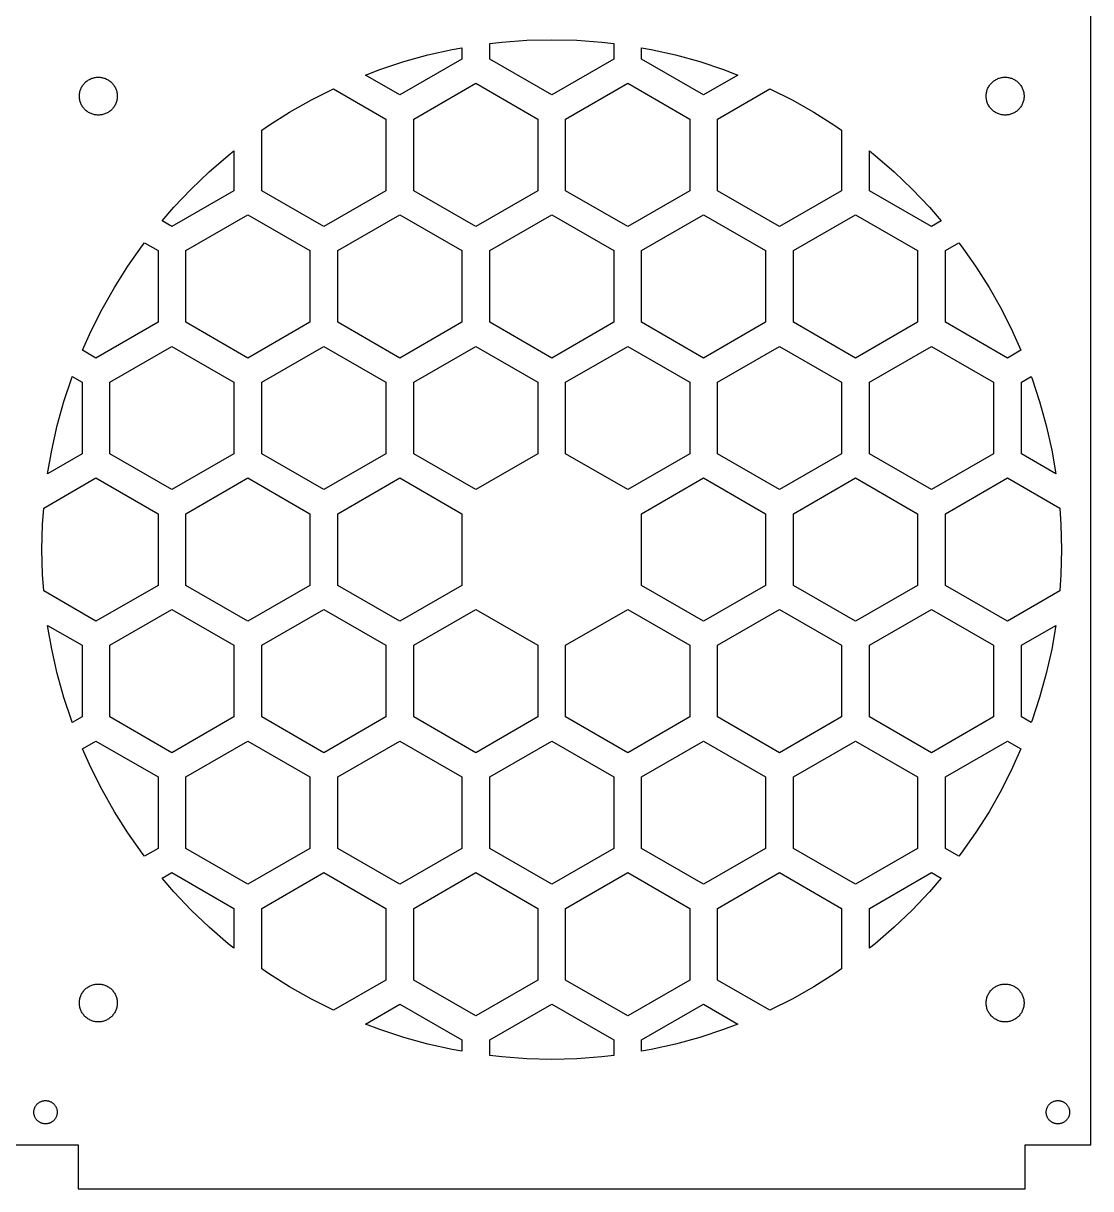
# Model space of a CAD drawing. Header units: metres. Extents: x 4 to 972, y 4 to 512.
# Drawn here: x 725.5 to 872, y 22 to 182 of the extents above; entities that cross this region are included whole.
import ezdxf

# ---------------------------------------------------------------- set-up
doc = ezdxf.new("R2010")
doc.units = ezdxf.units.M

msp = doc.modelspace()

# ---------------------------------------------------------------- linework, layer by layer
for p, q in [((872, 28), (872, 336)), ((789.485, 179.209), (791.139, 179.413)), ((789.485, 177.084), (789.485, 179.209)), ((791.139, 179.413), (794.565, 179.666)), ((794.565, 179.666), (798, 179.75)), ((798, 179.75), (801.435, 179.666)), ((801.435, 179.666), (804.861, 179.413)), ((804.861, 179.413), (806.515, 179.209)), ((806.515, 179.209), (806.515, 177.084)), ((777.68, 176.736), (780.991, 177.652)), ((780.991, 177.652), (784.344, 178.405)), ((784.344, 178.405), (785.658, 178.633)), ((785.658, 178.633), (785.658, 177.084)), ((810.342, 177.084), (810.342, 178.633)), ((810.342, 178.633), (811.656, 178.405)), ((811.656, 178.405), (815.009, 177.652)), ((815.009, 177.652), (818.32, 176.736)), ((774.418, 175.658), (777.68, 176.736)), ((785.658, 177.084), (777.143, 172.168)), ((798, 172.168), (789.485, 177.084)), ((806.515, 177.084), (798, 172.168)), ((818.857, 172.168), (810.342, 177.084)), ((818.32, 176.736), (821.582, 175.658)), ((734.638, 174.351), (734.755, 174.403)), ((734.755, 174.403), (734.874, 174.449)), ((734.874, 174.449), (734.995, 174.489)), ((734.995, 174.489), (735.118, 174.523)), ((735.118, 174.523), (735.243, 174.551)), ((735.243, 174.551), (735.368, 174.573)), ((735.368, 174.573), (735.495, 174.588)), ((735.495, 174.588), (735.622, 174.598)), ((735.622, 174.598), (735.75, 174.601)), ((735.75, 174.601), (735.878, 174.598)), ((735.878, 174.598), (736.005, 174.588)), ((736.005, 174.588), (736.132, 174.573)), ((736.132, 174.573), (736.257, 174.551)), ((736.257, 174.551), (736.382, 174.523)), ((736.382, 174.523), (736.505, 174.489)), ((736.505, 174.489), (736.626, 174.449)), ((736.626, 174.449), (736.745, 174.403)), ((736.745, 174.403), (736.862, 174.351)), ((772.427, 174.89), (774.418, 175.658)), ((777.143, 172.168), (772.427, 174.89)), ((823.573, 174.89), (818.857, 172.168)), ((821.582, 175.658), (823.573, 174.89)), ((859.138, 174.351), (859.255, 174.403)), ((859.255, 174.403), (859.374, 174.449)), ((859.374, 174.449), (859.495, 174.489)), ((859.495, 174.489), (859.618, 174.523)), ((859.618, 174.523), (859.743, 174.551)), ((859.743, 174.551), (859.868, 174.573)), ((859.868, 174.573), (859.995, 174.588)), ((859.995, 174.588), (860.122, 174.598)), ((860.122, 174.598), (860.25, 174.601)), ((860.25, 174.601), (860.378, 174.598)), ((860.378, 174.598), (860.505, 174.588)), ((860.505, 174.588), (860.632, 174.573)), ((860.632, 174.573), (860.757, 174.551)), ((860.757, 174.551), (860.882, 174.523)), ((860.882, 174.523), (861.005, 174.489)), ((861.005, 174.489), (861.126, 174.449)), ((861.126, 174.449), (861.245, 174.403)), ((861.245, 174.403), (861.362, 174.351)), ((733.261, 172.755), (733.301, 172.876)), ((733.301, 172.876), (733.347, 172.995)), ((733.347, 172.995), (733.399, 173.112)), ((733.399, 173.112), (733.456, 173.226)), ((733.456, 173.226), (733.519, 173.337)), ((733.519, 173.337), (733.588, 173.445)), ((733.588, 173.445), (733.661, 173.549)), ((733.661, 173.549), (733.74, 173.65)), ((733.74, 173.65), (733.823, 173.747)), ((733.823, 173.747), (733.911, 173.839)), ((733.911, 173.839), (734.003, 173.927)), ((734.003, 173.927), (734.1, 174.01)), ((734.1, 174.01), (734.201, 174.089)), ((734.201, 174.089), (734.305, 174.162)), ((734.305, 174.162), (734.413, 174.231)), ((734.413, 174.231), (734.524, 174.294)), ((734.524, 174.294), (734.638, 174.351)), ((736.862, 174.351), (736.976, 174.294)), ((736.976, 174.294), (737.087, 174.231)), ((737.087, 174.231), (737.195, 174.162)), ((737.195, 174.162), (737.299, 174.089)), ((737.299, 174.089), (737.4, 174.01)), ((737.4, 174.01), (737.497, 173.927)), ((737.497, 173.927), (737.589, 173.839)), ((737.589, 173.839), (737.677, 173.747)), ((737.677, 173.747), (737.76, 173.65)), ((737.76, 173.65), (737.839, 173.549)), ((737.839, 173.549), (737.912, 173.445)), ((737.912, 173.445), (737.981, 173.337)), ((737.981, 173.337), (738.044, 173.226)), ((738.044, 173.226), (738.101, 173.112)), ((738.101, 173.112), (738.153, 172.995)), ((738.153, 172.995), (738.199, 172.876)), ((738.199, 172.876), (738.239, 172.755)), ((765.002, 171.484), (768.032, 173.009)), ((768.032, 173.009), (775.23, 168.854)), ((779.057, 168.854), (787.572, 173.77)), ((787.572, 173.77), (796.087, 168.854)), ((799.913, 168.854), (808.428, 173.77)), ((808.428, 173.77), (816.943, 168.854)), ((820.77, 168.854), (827.968, 173.009)), ((827.968, 173.009), (830.998, 171.484)), ((857.761, 172.755), (857.801, 172.876)), ((857.801, 172.876), (857.847, 172.995)), ((857.847, 172.995), (857.899, 173.112)), ((857.899, 173.112), (857.956, 173.226)), ((857.956, 173.226), (858.019, 173.337)), ((858.019, 173.337), (858.088, 173.445)), ((858.088, 173.445), (858.161, 173.549)), ((858.161, 173.549), (858.24, 173.65)), ((858.24, 173.65), (858.323, 173.747)), ((858.323, 173.747), (858.411, 173.839)), ((858.411, 173.839), (858.503, 173.927)), ((858.503, 173.927), (858.6, 174.01)), ((858.6, 174.01), (858.701, 174.089)), ((858.701, 174.089), (858.805, 174.162)), ((858.805, 174.162), (858.913, 174.231)), ((858.913, 174.231), (859.024, 174.294)), ((859.024, 174.294), (859.138, 174.351)), ((861.362, 174.351), (861.476, 174.294)), ((861.476, 174.294), (861.587, 174.231)), ((861.587, 174.231), (861.695, 174.162)), ((861.695, 174.162), (861.799, 174.089)), ((861.799, 174.089), (861.9, 174.01)), ((861.9, 174.01), (861.997, 173.927)), ((861.997, 173.927), (862.089, 173.839)), ((862.089, 173.839), (862.177, 173.747)), ((862.177, 173.747), (862.26, 173.65)), ((862.26, 173.65), (862.339, 173.549)), ((862.339, 173.549), (862.412, 173.445)), ((862.412, 173.445), (862.481, 173.337)), ((862.481, 173.337), (862.544, 173.226)), ((862.544, 173.226), (862.601, 173.112)), ((862.601, 173.112), (862.653, 172.995)), ((862.653, 172.995), (862.699, 172.876)), ((862.699, 172.876), (862.739, 172.755)), ((733.149, 172), (733.152, 172.128)), ((733.152, 171.872), (733.149, 172)), ((733.152, 172.128), (733.162, 172.255)), ((733.162, 171.745), (733.152, 171.872)), ((733.162, 172.255), (733.177, 172.382)), ((733.177, 171.618), (733.162, 171.745)), ((733.177, 172.382), (733.199, 172.507)), ((733.199, 171.493), (733.177, 171.618)), ((733.199, 172.507), (733.227, 172.632)), ((733.227, 171.368), (733.199, 171.493)), ((733.227, 172.632), (733.261, 172.755)), ((733.261, 171.245), (733.227, 171.368)), ((733.301, 171.124), (733.261, 171.245)), ((738.239, 171.245), (738.199, 171.124)), ((738.239, 172.755), (738.273, 172.632)), ((738.273, 171.368), (738.239, 171.245)), ((738.273, 172.632), (738.301, 172.507)), ((738.301, 171.493), (738.273, 171.368)), ((738.301, 172.507), (738.323, 172.382)), ((738.323, 171.618), (738.301, 171.493)), ((738.323, 172.382), (738.338, 172.255)), ((738.338, 171.745), (738.323, 171.618)), ((738.338, 172.255), (738.348, 172.128)), ((738.348, 171.872), (738.338, 171.745)), ((738.348, 172.128), (738.351, 172)), ((738.351, 172), (738.348, 171.872)), ((762.013, 169.791), (765.002, 171.484)), ((830.998, 171.484), (833.987, 169.791)), ((857.649, 172), (857.652, 172.128)), ((857.652, 171.872), (857.649, 172)), ((857.652, 172.128), (857.662, 172.255)), ((857.662, 171.745), (857.652, 171.872)), ((857.662, 172.255), (857.677, 172.382)), ((857.677, 171.618), (857.662, 171.745)), ((857.677, 172.382), (857.699, 172.507)), ((857.699, 171.493), (857.677, 171.618)), ((857.699, 172.507), (857.727, 172.632)), ((857.727, 171.368), (857.699, 171.493)), ((857.727, 172.632), (857.761, 172.755)), ((857.761, 171.245), (857.727, 171.368)), ((857.801, 171.124), (857.761, 171.245)), ((862.739, 171.245), (862.699, 171.124)), ((862.739, 172.755), (862.773, 172.632)), ((862.773, 171.368), (862.739, 171.245)), ((862.773, 172.632), (862.801, 172.507)), ((862.801, 171.493), (862.773, 171.368)), ((862.801, 172.507), (862.823, 172.382)), ((862.823, 171.618), (862.801, 171.493)), ((862.823, 172.382), (862.838, 172.255)), ((862.838, 171.745), (862.823, 171.618)), ((862.838, 172.255), (862.848, 172.128)), ((862.848, 171.872), (862.838, 171.745)), ((862.848, 172.128), (862.851, 172)), ((862.851, 172), (862.848, 171.872)), ((733.347, 171.005), (733.301, 171.124)), ((733.399, 170.888), (733.347, 171.005)), ((733.456, 170.774), (733.399, 170.888)), ((733.519, 170.663), (733.456, 170.774)), ((733.588, 170.555), (733.519, 170.663)), ((733.661, 170.451), (733.588, 170.555)), ((733.74, 170.35), (733.661, 170.451)), ((733.823, 170.253), (733.74, 170.35)), ((733.911, 170.161), (733.823, 170.253)), ((734.003, 170.073), (733.911, 170.161)), ((734.1, 169.99), (734.003, 170.073)), ((734.201, 169.911), (734.1, 169.99)), ((734.305, 169.838), (734.201, 169.911)), ((734.413, 169.769), (734.305, 169.838)), ((734.524, 169.706), (734.413, 169.769)), ((734.638, 169.649), (734.524, 169.706)), ((734.755, 169.597), (734.638, 169.649)), ((736.862, 169.649), (736.745, 169.597)), ((736.976, 169.706), (736.862, 169.649)), ((737.087, 169.769), (736.976, 169.706)), ((737.195, 169.838), (737.087, 169.769)), ((737.299, 169.911), (737.195, 169.838)), ((737.4, 169.99), (737.299, 169.911)), ((737.497, 170.073), (737.4, 169.99)), ((737.589, 170.161), (737.497, 170.073)), ((737.677, 170.253), (737.589, 170.161)), ((737.76, 170.35), (737.677, 170.253)), ((737.839, 170.451), (737.76, 170.35)), ((737.912, 170.555), (737.839, 170.451)), ((737.981, 170.663), (737.912, 170.555)), ((738.044, 170.774), (737.981, 170.663)), ((738.101, 170.888), (738.044, 170.774)), ((738.153, 171.005), (738.101, 170.888)), ((738.199, 171.124), (738.153, 171.005)), ((759.11, 167.953), (762.013, 169.791)), ((833.987, 169.791), (836.89, 167.953)), ((857.847, 171.005), (857.801, 171.124)), ((857.899, 170.888), (857.847, 171.005)), ((857.956, 170.774), (857.899, 170.888)), ((858.019, 170.663), (857.956, 170.774)), ((858.088, 170.555), (858.019, 170.663)), ((858.161, 170.451), (858.088, 170.555)), ((858.24, 170.35), (858.161, 170.451)), ((858.323, 170.253), (858.24, 170.35)), ((858.411, 170.161), (858.323, 170.253)), ((858.503, 170.073), (858.411, 170.161)), ((858.6, 169.99), (858.503, 170.073)), ((858.701, 169.911), (858.6, 169.99)), ((858.805, 169.838), (858.701, 169.911)), ((858.913, 169.769), (858.805, 169.838)), ((859.024, 169.706), (858.913, 169.769)), ((859.138, 169.649), (859.024, 169.706)), ((859.255, 169.597), (859.138, 169.649)), ((861.362, 169.649), (861.245, 169.597)), ((861.476, 169.706), (861.362, 169.649)), ((861.587, 169.769), (861.476, 169.706)), ((861.695, 169.838), (861.587, 169.769)), ((861.799, 169.911), (861.695, 169.838)), ((861.9, 169.99), (861.799, 169.911)), ((861.997, 170.073), (861.9, 169.99)), ((862.089, 170.161), (861.997, 170.073)), ((862.177, 170.253), (862.089, 170.161)), ((862.26, 170.35), (862.177, 170.253)), ((862.339, 170.451), (862.26, 170.35)), ((862.412, 170.555), (862.339, 170.451)), ((862.481, 170.663), (862.412, 170.555)), ((862.544, 170.774), (862.481, 170.663)), ((862.601, 170.888), (862.544, 170.774)), ((862.653, 171.005), (862.601, 170.888)), ((862.699, 171.124), (862.653, 171.005)), ((734.874, 169.551), (734.755, 169.597)), ((734.995, 169.511), (734.874, 169.551)), ((735.118, 169.477), (734.995, 169.511)), ((735.243, 169.449), (735.118, 169.477)), ((735.368, 169.427), (735.243, 169.449)), ((735.495, 169.412), (735.368, 169.427)), ((735.622, 169.402), (735.495, 169.412)), ((735.75, 169.399), (735.622, 169.402)), ((735.878, 169.402), (735.75, 169.399)), ((736.005, 169.412), (735.878, 169.402)), ((736.132, 169.427), (736.005, 169.412)), ((736.257, 169.449), (736.132, 169.427)), ((736.382, 169.477), (736.257, 169.449)), ((736.505, 169.511), (736.382, 169.477)), ((736.626, 169.551), (736.505, 169.511)), ((736.745, 169.597), (736.626, 169.551)), ((775.23, 168.854), (775.23, 159.021)), ((779.057, 159.021), (779.057, 168.854)), ((796.087, 168.854), (796.087, 159.021)), ((799.913, 159.021), (799.913, 168.854)), ((816.943, 168.854), (816.943, 159.021)), ((820.77, 159.021), (820.77, 168.854)), ((859.374, 169.551), (859.255, 169.597)), ((859.495, 169.511), (859.374, 169.551)), ((859.618, 169.477), (859.495, 169.511)), ((859.743, 169.449), (859.618, 169.477)), ((859.868, 169.427), (859.743, 169.449)), ((859.995, 169.412), (859.868, 169.427)), ((860.122, 169.402), (859.995, 169.412)), ((860.25, 169.399), (860.122, 169.402)), ((860.378, 169.402), (860.25, 169.399)), ((860.505, 169.412), (860.378, 169.402)), ((860.632, 169.427), (860.505, 169.412)), ((860.757, 169.449), (860.632, 169.427)), ((860.882, 169.477), (860.757, 169.449)), ((861.005, 169.511), (860.882, 169.477)), ((861.126, 169.551), (861.005, 169.511)), ((861.245, 169.597), (861.126, 169.551)), ((758.2, 167.312), (759.11, 167.953)), ((758.2, 159.021), (758.2, 167.312)), ((836.89, 167.953), (837.8, 167.312)), ((837.8, 167.312), (837.8, 159.021)), ((750.991, 161.617), (753.592, 163.861)), ((753.592, 163.861), (754.373, 164.47)), ((754.373, 164.47), (754.373, 159.021)), ((841.627, 159.021), (841.627, 164.47)), ((841.627, 164.47), (842.408, 163.861)), ((842.408, 163.861), (845.009, 161.617)), ((748.503, 159.247), (750.991, 161.617)), ((845.009, 161.617), (847.497, 159.247)), ((754.373, 159.021), (745.858, 154.105)), ((746.133, 156.759), (748.503, 159.247)), ((766.715, 154.105), (758.2, 159.021)), ((775.23, 159.021), (766.715, 154.105)), ((787.572, 154.105), (779.057, 159.021)), ((796.087, 159.021), (787.572, 154.105)), ((808.428, 154.105), (799.913, 159.021)), ((816.943, 159.021), (808.428, 154.105)), ((829.285, 154.105), (820.77, 159.021)), ((837.8, 159.021), (829.285, 154.105)), ((850.142, 154.105), (841.627, 159.021)), ((847.497, 159.247), (849.867, 156.759)), ((744.514, 154.881), (746.133, 156.759)), ((747.771, 150.791), (756.286, 155.707)), ((756.286, 155.707), (764.801, 150.791)), ((768.628, 150.791), (777.143, 155.707)), ((777.143, 155.707), (785.658, 150.791)), ((789.485, 150.791), (798, 155.707)), ((798, 155.707), (806.515, 150.791)), ((810.342, 150.791), (818.857, 155.707)), ((818.857, 155.707), (827.372, 150.791)), ((831.199, 150.791), (839.714, 155.707)), ((839.714, 155.707), (848.229, 150.791)), ((849.867, 156.759), (851.486, 154.881)), ((745.858, 154.105), (744.514, 154.881)), ((851.486, 154.881), (850.142, 154.105)), ((739.797, 148.64), (741.775, 151.449)), ((741.775, 151.449), (742.095, 151.859)), ((742.095, 151.859), (743.945, 150.791)), ((743.945, 150.791), (743.945, 140.959)), ((747.771, 140.959), (747.771, 150.791)), ((764.801, 150.791), (764.801, 140.959)), ((768.628, 140.959), (768.628, 150.791)), ((785.658, 150.791), (785.658, 140.959)), ((789.485, 140.959), (789.485, 150.791)), ((806.515, 150.791), (806.515, 140.959)), ((810.342, 140.959), (810.342, 150.791)), ((827.372, 150.791), (827.372, 140.959)), ((831.199, 140.959), (831.199, 150.791)), ((848.229, 150.791), (848.229, 140.959)), ((852.055, 150.791), (853.905, 151.859)), ((852.055, 140.959), (852.055, 150.791)), ((853.905, 151.859), (854.225, 151.449)), ((854.225, 151.449), (856.203, 148.64)), ((737.959, 145.737), (739.797, 148.64)), ((856.203, 148.64), (858.041, 145.737)), ((736.266, 142.748), (737.959, 145.737)), ((858.041, 145.737), (859.734, 142.748)), ((734.721, 139.679), (736.266, 142.748)), ((859.734, 142.748), (861.279, 139.679)), ((743.945, 140.959), (735.43, 136.043)), ((756.286, 136.043), (747.771, 140.959)), ((764.801, 140.959), (756.286, 136.043)), ((777.143, 136.043), (768.628, 140.959)), ((785.658, 140.959), (777.143, 136.043)), ((798, 136.043), (789.485, 140.959)), ((806.515, 140.959), (798, 136.043)), ((818.857, 136.043), (810.342, 140.959)), ((827.372, 140.959), (818.857, 136.043)), ((839.714, 136.043), (831.199, 140.959)), ((848.229, 140.959), (839.714, 136.043)), ((860.57, 136.043), (852.055, 140.959)), ((733.582, 137.11), (734.721, 139.679)), ((861.279, 139.679), (862.418, 137.11)), ((737.343, 132.729), (745.858, 137.645)), ((745.858, 137.645), (754.373, 132.729)), ((758.2, 132.729), (766.715, 137.645)), ((766.715, 137.645), (775.23, 132.729)), ((779.057, 132.729), (787.572, 137.645)), ((787.572, 137.645), (796.087, 132.729)), ((799.913, 132.729), (808.428, 137.645)), ((808.428, 137.645), (816.943, 132.729)), ((820.77, 132.729), (829.285, 137.645)), ((829.285, 137.645), (837.8, 132.729)), ((841.627, 132.729), (850.142, 137.645)), ((850.142, 137.645), (858.657, 132.729)), ((735.43, 136.043), (733.582, 137.11)), ((862.418, 137.11), (860.57, 136.043)), ((731.014, 130.07), (732.092, 133.332)), ((732.092, 133.332), (732.161, 133.511)), ((732.161, 133.511), (733.516, 132.729)), ((862.484, 132.729), (863.839, 133.511)), ((863.839, 133.511), (863.908, 133.332)), ((863.908, 133.332), (864.986, 130.07)), ((733.516, 132.729), (733.516, 122.896)), ((737.343, 122.896), (737.343, 132.729)), ((754.373, 132.729), (754.373, 122.896)), ((758.2, 122.896), (758.2, 132.729)), ((775.23, 132.729), (775.23, 122.896)), ((779.057, 122.896), (779.057, 132.729)), ((796.087, 132.729), (796.087, 122.896)), ((799.913, 122.896), (799.913, 132.729)), ((816.943, 132.729), (816.943, 122.896)), ((820.77, 122.896), (820.77, 132.729)), ((837.8, 132.729), (837.8, 122.896)), ((841.627, 122.896), (841.627, 132.729)), ((858.657, 132.729), (858.657, 122.896)), ((862.484, 122.896), (862.484, 132.729)), ((730.098, 126.759), (731.014, 130.07)), ((864.986, 130.07), (865.902, 126.759)), ((729.345, 123.406), (730.098, 126.759)), ((865.902, 126.759), (866.655, 123.406)), ((728.782, 120.163), (729.345, 123.406)), ((866.655, 123.406), (867.218, 120.163)), ((733.516, 122.896), (728.782, 120.163)), ((745.858, 117.98), (737.343, 122.896)), ((754.373, 122.896), (745.858, 117.98)), ((766.715, 117.98), (758.2, 122.896)), ((775.23, 122.896), (766.715, 117.98)), ((787.572, 117.98), (779.057, 122.896)), ((796.087, 122.896), (787.572, 117.98)), ((808.428, 117.98), (799.913, 122.896)), ((816.943, 122.896), (808.428, 117.98)), ((829.285, 117.98), (820.77, 122.896)), ((837.8, 122.896), (829.285, 117.98)), ((850.142, 117.98), (841.627, 122.896)), ((858.657, 122.896), (850.142, 117.98)), ((867.218, 120.163), (862.484, 122.896)), ((728.25, 115.437), (735.43, 119.582)), ((735.43, 119.582), (743.945, 114.666)), ((747.771, 114.666), (756.286, 119.582)), ((756.286, 119.582), (764.801, 114.666)), ((768.628, 114.666), (777.143, 119.582)), ((777.143, 119.582), (785.658, 114.666)), ((810.342, 114.666), (818.857, 119.582)), ((818.857, 119.582), (827.372, 114.666)), ((831.199, 114.666), (839.714, 119.582)), ((839.714, 119.582), (848.229, 114.666)), ((852.055, 114.666), (860.57, 119.582)), ((860.57, 119.582), (867.75, 115.437)), ((728.084, 113.185), (728.25, 115.437)), ((867.75, 115.437), (867.916, 113.185)), ((743.945, 114.666), (743.945, 104.834)), ((747.771, 104.834), (747.771, 114.666)), ((764.801, 114.666), (764.801, 104.834)), ((768.628, 104.834), (768.628, 114.666)), ((785.658, 114.666), (785.658, 104.834)), ((810.342, 104.834), (810.342, 114.666)), ((827.372, 114.666), (827.372, 104.834)), ((831.199, 104.834), (831.199, 114.666)), ((848.229, 114.666), (848.229, 104.834)), ((852.055, 104.834), (852.055, 114.666)), ((728, 109.75), (728.084, 113.185)), ((867.916, 113.185), (868, 109.75)), ((728.084, 106.315), (728, 109.75)), ((868, 109.75), (867.916, 106.315)), ((728.25, 104.063), (728.084, 106.315)), ((867.916, 106.315), (867.75, 104.063)), ((735.43, 99.9177), (728.25, 104.063)), ((743.945, 104.834), (735.43, 99.9177)), ((756.286, 99.9177), (747.771, 104.834)), ((764.801, 104.834), (756.286, 99.9177)), ((777.143, 99.9177), (768.628, 104.834)), ((785.658, 104.834), (777.143, 99.9177)), ((818.857, 99.9177), (810.342, 104.834)), ((827.372, 104.834), (818.857, 99.9177)), ((839.714, 99.9177), (831.199, 104.834)), ((848.229, 104.834), (839.714, 99.9177)), ((860.57, 99.9177), (852.055, 104.834)), ((867.75, 104.063), (860.57, 99.9177)), ((737.343, 96.6036), (745.858, 101.52)), ((745.858, 101.52), (754.373, 96.6036)), ((758.2, 96.6036), (766.715, 101.52)), ((766.715, 101.52), (775.23, 96.6036)), ((779.057, 96.6036), (787.572, 101.52)), ((787.572, 101.52), (796.087, 96.6036)), ((799.913, 96.6036), (808.428, 101.52)), ((808.428, 101.52), (816.943, 96.6036)), ((820.77, 96.6036), (829.285, 101.52)), ((829.285, 101.52), (837.8, 96.6036)), ((841.627, 96.6036), (850.142, 101.52)), ((850.142, 101.52), (858.657, 96.6036)), ((729.345, 96.0937), (728.782, 99.3368)), ((728.782, 99.3368), (733.516, 96.6036)), ((862.484, 96.6036), (867.218, 99.3368)), ((867.218, 99.3368), (866.655, 96.0937)), ((730.098, 92.7414), (729.345, 96.0937)), ((733.516, 96.6036), (733.516, 86.7714)), ((737.343, 86.7714), (737.343, 96.6036)), ((754.373, 96.6036), (754.373, 86.7714)), ((758.2, 86.7714), (758.2, 96.6036)), ((775.23, 96.6036), (775.23, 86.7714)), ((779.057, 86.7714), (779.057, 96.6036)), ((796.087, 96.6036), (796.087, 86.7714)), ((799.913, 86.7714), (799.913, 96.6036)), ((816.943, 96.6036), (816.943, 86.7714)), ((820.77, 86.7714), (820.77, 96.6036)), ((837.8, 96.6036), (837.8, 86.7714)), ((841.627, 86.7714), (841.627, 96.6036)), ((858.657, 96.6036), (858.657, 86.7714)), ((862.484, 86.7714), (862.484, 96.6036)), ((866.655, 96.0937), (865.902, 92.7414)), ((731.014, 89.4301), (730.098, 92.7414)), ((865.902, 92.7414), (864.986, 89.4301)), ((732.092, 86.1677), (731.014, 89.4301)), ((864.986, 89.4301), (863.908, 86.1677)), ((733.516, 86.7714), (732.161, 85.9888)), ((745.858, 81.8552), (737.343, 86.7714)), ((754.373, 86.7714), (745.858, 81.8552)), ((766.715, 81.8552), (758.2, 86.7714)), ((775.23, 86.7714), (766.715, 81.8552)), ((787.572, 81.8552), (779.057, 86.7714)), ((796.087, 86.7714), (787.572, 81.8552)), ((808.428, 81.8552), (799.913, 86.7714)), ((816.943, 86.7714), (808.428, 81.8552)), ((829.285, 81.8552), (820.77, 86.7714)), ((837.8, 86.7714), (829.285, 81.8552)), ((850.142, 81.8552), (841.627, 86.7714)), ((858.657, 86.7714), (850.142, 81.8552)), ((863.839, 85.9888), (862.484, 86.7714)), ((732.161, 85.9888), (732.092, 86.1677)), ((863.908, 86.1677), (863.839, 85.9888)), ((733.582, 82.3904), (735.43, 83.4573)), ((735.43, 83.4573), (743.945, 78.5411)), ((747.771, 78.5411), (756.286, 83.4573)), ((756.286, 83.4573), (764.801, 78.5411)), ((768.628, 78.5411), (777.143, 83.4573)), ((777.143, 83.4573), (785.658, 78.5411)), ((789.485, 78.5411), (798, 83.4573)), ((798, 83.4573), (806.515, 78.5411)), ((810.342, 78.5411), (818.857, 83.4573)), ((818.857, 83.4573), (827.372, 78.5411)), ((831.199, 78.5411), (839.714, 83.4573)), ((839.714, 83.4573), (848.229, 78.5411)), ((852.055, 78.5411), (860.57, 83.4573)), ((860.57, 83.4573), (862.418, 82.3904)), ((734.721, 79.8211), (733.582, 82.3904)), ((862.418, 82.3904), (861.279, 79.8211)), ((736.266, 76.7522), (734.721, 79.8211)), ((743.945, 78.5411), (743.945, 68.7089)), ((747.771, 68.7089), (747.771, 78.5411)), ((764.801, 78.5411), (764.801, 68.7089)), ((768.628, 68.7089), (768.628, 78.5411)), ((785.658, 78.5411), (785.658, 68.7089)), ((789.485, 68.7089), (789.485, 78.5411)), ((806.515, 78.5411), (806.515, 68.7089)), ((810.342, 68.7089), (810.342, 78.5411)), ((827.372, 78.5411), (827.372, 68.7089)), ((831.199, 68.7089), (831.199, 78.5411)), ((848.229, 78.5411), (848.229, 68.7089)), ((852.055, 68.7089), (852.055, 78.5411)), ((861.279, 79.8211), (859.734, 76.7522)), ((737.959, 73.7628), (736.266, 76.7522)), ((859.734, 76.7522), (858.041, 73.7628)), ((739.797, 70.8601), (737.959, 73.7628)), ((858.041, 73.7628), (856.203, 70.8601)), ((741.775, 68.051), (739.797, 70.8601)), ((856.203, 70.8601), (854.225, 68.051)), ((742.095, 67.6412), (741.775, 68.051)), ((743.945, 68.7089), (742.095, 67.6412)), ((756.286, 63.7927), (747.771, 68.7089)), ((764.801, 68.7089), (756.286, 63.7927)), ((777.143, 63.7927), (768.628, 68.7089)), ((785.658, 68.7089), (777.143, 63.7927)), ((798, 63.7927), (789.485, 68.7089)), ((806.515, 68.7089), (798, 63.7927)), ((818.857, 63.7927), (810.342, 68.7089)), ((827.372, 68.7089), (818.857, 63.7927)), ((839.714, 63.7927), (831.199, 68.7089)), ((848.229, 68.7089), (839.714, 63.7927)), ((853.905, 67.6412), (852.055, 68.7089)), ((854.225, 68.051), (853.905, 67.6412)), ((744.514, 64.6186), (745.858, 65.3948)), ((746.133, 62.7409), (744.514, 64.6186)), ((745.858, 65.3948), (754.373, 60.4786)), ((758.2, 60.4786), (766.715, 65.3948)), ((766.715, 65.3948), (775.23, 60.4786)), ((779.057, 60.4786), (787.572, 65.3948)), ((787.572, 65.3948), (796.087, 60.4786)), ((799.913, 60.4786), (808.428, 65.3948)), ((808.428, 65.3948), (816.943, 60.4786)), ((820.77, 60.4786), (829.285, 65.3948)), ((829.285, 65.3948), (837.8, 60.4786)), ((841.627, 60.4786), (850.142, 65.3948)), ((851.486, 64.6186), (849.867, 62.7409)), ((850.142, 65.3948), (851.486, 64.6186)), ((748.503, 60.2525), (746.133, 62.7409)), ((849.867, 62.7409), (847.497, 60.2525)), ((750.991, 57.8834), (748.503, 60.2525)), ((754.373, 60.4786), (754.373, 55.0301)), ((758.2, 52.1882), (758.2, 60.4786)), ((775.23, 60.4786), (775.23, 50.6464)), ((779.057, 50.6464), (779.057, 60.4786)), ((796.087, 60.4786), (796.087, 50.6464)), ((799.913, 50.6464), (799.913, 60.4786)), ((816.943, 60.4786), (816.943, 50.6464)), ((820.77, 50.6464), (820.77, 60.4786)), ((837.8, 60.4786), (837.8, 52.1882)), ((841.627, 55.0301), (841.627, 60.4786)), ((847.497, 60.2525), (845.009, 57.8834)), ((753.592, 55.6393), (750.991, 57.8834)), ((845.009, 57.8834), (842.408, 55.6393)), ((754.373, 55.0301), (753.592, 55.6393)), ((842.408, 55.6393), (841.627, 55.0301)), ((759.11, 51.5471), (758.2, 52.1882)), ((762.013, 49.709), (759.11, 51.5471)), ((836.89, 51.5471), (833.987, 49.709)), ((837.8, 52.1882), (836.89, 51.5471)), ((734.201, 49.5889), (734.305, 49.6624)), ((734.305, 49.6624), (734.413, 49.7307)), ((734.413, 49.7307), (734.524, 49.7937)), ((734.524, 49.7937), (734.638, 49.851)), ((734.638, 49.851), (734.755, 49.9028)), ((734.755, 49.9028), (734.874, 49.9487)), ((734.874, 49.9487), (734.995, 49.9888)), ((734.995, 49.9888), (735.118, 50.0228)), ((735.118, 50.0228), (735.243, 50.0508)), ((735.243, 50.0508), (735.368, 50.0726)), ((735.368, 50.0726), (735.495, 50.0882)), ((735.495, 50.0882), (735.622, 50.0976)), ((735.622, 50.0976), (735.75, 50.1007)), ((735.75, 50.1007), (735.878, 50.0976)), ((735.878, 50.0976), (736.005, 50.0882)), ((736.005, 50.0882), (736.132, 50.0726)), ((736.132, 50.0726), (736.257, 50.0508)), ((736.257, 50.0508), (736.382, 50.0228)), ((736.382, 50.0228), (736.505, 49.9888)), ((736.505, 49.9888), (736.626, 49.9487)), ((736.626, 49.9487), (736.745, 49.9028)), ((736.745, 49.9028), (736.862, 49.851)), ((736.862, 49.851), (736.976, 49.7937)), ((736.976, 49.7937), (737.087, 49.7307)), ((737.087, 49.7307), (737.195, 49.6624)), ((737.195, 49.6624), (737.299, 49.5889)), ((765.002, 48.0155), (762.013, 49.709)), ((775.23, 50.6464), (768.032, 46.4906)), ((787.572, 45.7302), (779.057, 50.6464)), ((796.087, 50.6464), (787.572, 45.7302)), ((808.428, 45.7302), (799.913, 50.6464)), ((816.943, 50.6464), (808.428, 45.7302)), ((827.968, 46.4906), (820.77, 50.6464)), ((833.987, 49.709), (830.998, 48.0155)), ((858.701, 49.5889), (858.805, 49.6624)), ((858.805, 49.6624), (858.913, 49.7307)), ((858.913, 49.7307), (859.024, 49.7937)), ((859.024, 49.7937), (859.138, 49.851)), ((859.138, 49.851), (859.255, 49.9028)), ((859.255, 49.9028), (859.374, 49.9487)), ((859.374, 49.9487), (859.495, 49.9888)), ((859.495, 49.9888), (859.618, 50.0228)), ((859.618, 50.0228), (859.743, 50.0508)), ((859.743, 50.0508), (859.868, 50.0726)), ((859.868, 50.0726), (859.995, 50.0882)), ((859.995, 50.0882), (860.122, 50.0976)), ((860.122, 50.0976), (860.25, 50.1007)), ((860.25, 50.1007), (860.378, 50.0976)), ((860.378, 50.0976), (860.505, 50.0882)), ((860.505, 50.0882), (860.632, 50.0726)), ((860.632, 50.0726), (860.757, 50.0508)), ((860.757, 50.0508), (860.882, 50.0228)), ((860.882, 50.0228), (861.005, 49.9888)), ((861.005, 49.9888), (861.126, 49.9487)), ((861.126, 49.9487), (861.245, 49.9028)), ((861.245, 49.9028), (861.362, 49.851)), ((861.362, 49.851), (861.476, 49.7937)), ((861.476, 49.7937), (861.587, 49.7307)), ((861.587, 49.7307), (861.695, 49.6624)), ((861.695, 49.6624), (861.799, 49.5889)), ((733.177, 47.8816), (733.199, 48.0074)), ((733.199, 48.0074), (733.227, 48.1319)), ((733.227, 48.1319), (733.261, 48.2549)), ((733.261, 48.2549), (733.301, 48.3762)), ((733.301, 48.3762), (733.347, 48.4953)), ((733.347, 48.4953), (733.399, 48.612)), ((733.399, 48.612), (733.456, 48.726)), ((733.456, 48.726), (733.519, 48.8371)), ((733.519, 48.8371), (733.588, 48.9449)), ((733.588, 48.9449), (733.661, 49.0493)), ((733.661, 49.0493), (733.74, 49.1499)), ((733.74, 49.1499), (733.823, 49.2466)), ((733.823, 49.2466), (733.911, 49.339)), ((733.911, 49.339), (734.003, 49.427)), ((734.003, 49.427), (734.1, 49.5104)), ((734.1, 49.5104), (734.201, 49.5889)), ((737.299, 49.5889), (737.4, 49.5104)), ((737.4, 49.5104), (737.497, 49.427)), ((737.497, 49.427), (737.589, 49.339)), ((737.589, 49.339), (737.677, 49.2466)), ((737.677, 49.2466), (737.76, 49.1499)), ((737.76, 49.1499), (737.839, 49.0493)), ((737.839, 49.0493), (737.912, 48.9449)), ((737.912, 48.9449), (737.981, 48.8371)), ((737.981, 48.8371), (738.044, 48.726)), ((738.044, 48.726), (738.101, 48.612)), ((738.101, 48.612), (738.153, 48.4953)), ((738.153, 48.4953), (738.199, 48.3762)), ((738.199, 48.3762), (738.239, 48.2549)), ((738.239, 48.2549), (738.273, 48.1319)), ((738.273, 48.1319), (738.301, 48.0074)), ((738.301, 48.0074), (738.323, 47.8816)), ((768.032, 46.4906), (765.002, 48.0155)), ((830.998, 48.0155), (827.968, 46.4906)), ((857.677, 47.8816), (857.699, 48.0074)), ((857.699, 48.0074), (857.727, 48.1319)), ((857.727, 48.1319), (857.761, 48.2549)), ((857.761, 48.2549), (857.801, 48.3762)), ((857.801, 48.3762), (857.847, 48.4953)), ((857.847, 48.4953), (857.899, 48.612)), ((857.899, 48.612), (857.956, 48.726)), ((857.956, 48.726), (858.019, 48.8371)), ((858.019, 48.8371), (858.088, 48.9449)), ((858.088, 48.9449), (858.161, 49.0493)), ((858.161, 49.0493), (858.24, 49.1499)), ((858.24, 49.1499), (858.323, 49.2466)), ((858.323, 49.2466), (858.411, 49.339)), ((858.411, 49.339), (858.503, 49.427)), ((858.503, 49.427), (858.6, 49.5104)), ((858.6, 49.5104), (858.701, 49.5889)), ((861.799, 49.5889), (861.9, 49.5104)), ((861.9, 49.5104), (861.997, 49.427)), ((861.997, 49.427), (862.089, 49.339)), ((862.089, 49.339), (862.177, 49.2466)), ((862.177, 49.2466), (862.26, 49.1499)), ((862.26, 49.1499), (862.339, 49.0493)), ((862.339, 49.0493), (862.412, 48.9449)), ((862.412, 48.9449), (862.481, 48.8371)), ((862.481, 48.8371), (862.544, 48.726)), ((862.544, 48.726), (862.601, 48.612)), ((862.601, 48.612), (862.653, 48.4953)), ((862.653, 48.4953), (862.699, 48.3762)), ((862.699, 48.3762), (862.739, 48.2549)), ((862.739, 48.2549), (862.773, 48.1319)), ((862.773, 48.1319), (862.801, 48.0074)), ((862.801, 48.0074), (862.823, 47.8816)), ((733.149, 47.5), (733.152, 47.6276)), ((733.152, 47.3724), (733.149, 47.5)), ((733.152, 47.6276), (733.162, 47.7549)), ((733.162, 47.2451), (733.152, 47.3724)), ((733.162, 47.7549), (733.177, 47.8816)), ((733.177, 47.1184), (733.162, 47.2451)), ((733.199, 46.9926), (733.177, 47.1184)), ((733.227, 46.8681), (733.199, 46.9926)), ((733.261, 46.745), (733.227, 46.8681)), ((733.301, 46.6238), (733.261, 46.745)), ((733.347, 46.5047), (733.301, 46.6238)), ((733.399, 46.388), (733.347, 46.5047)), ((738.153, 46.5047), (738.101, 46.388)), ((738.199, 46.6238), (738.153, 46.5047)), ((738.239, 46.745), (738.199, 46.6238)), ((738.273, 46.8681), (738.239, 46.745)), ((738.301, 46.9926), (738.273, 46.8681)), ((738.323, 47.1184), (738.301, 46.9926)), ((738.323, 47.8816), (738.338, 47.7549)), ((738.338, 47.2451), (738.323, 47.1184)), ((738.338, 47.7549), (738.348, 47.6276)), ((738.348, 47.3724), (738.338, 47.2451)), ((738.348, 47.6276), (738.351, 47.5)), ((738.351, 47.5), (738.348, 47.3724)), ((772.427, 44.6096), (777.143, 47.3323)), ((777.143, 47.3323), (785.658, 42.4161)), ((789.485, 42.4161), (798, 47.3323)), ((798, 47.3323), (806.515, 42.4161)), ((810.342, 42.4161), (818.857, 47.3323)), ((818.857, 47.3323), (823.573, 44.6096)), ((857.649, 47.5), (857.652, 47.6276)), ((857.652, 47.3724), (857.649, 47.5)), ((857.652, 47.6276), (857.662, 47.7549)), ((857.662, 47.2451), (857.652, 47.3724)), ((857.662, 47.7549), (857.677, 47.8816)), ((857.677, 47.1184), (857.662, 47.2451)), ((857.699, 46.9926), (857.677, 47.1184)), ((857.727, 46.8681), (857.699, 46.9926)), ((857.761, 46.745), (857.727, 46.8681)), ((857.801, 46.6238), (857.761, 46.745)), ((857.847, 46.5047), (857.801, 46.6238)), ((857.899, 46.388), (857.847, 46.5047)), ((862.653, 46.5047), (862.601, 46.388)), ((862.699, 46.6238), (862.653, 46.5047)), ((862.739, 46.745), (862.699, 46.6238)), ((862.773, 46.8681), (862.739, 46.745)), ((862.801, 46.9926), (862.773, 46.8681)), ((862.823, 47.1184), (862.801, 46.9926)), ((862.823, 47.8816), (862.838, 47.7549)), ((862.838, 47.2451), (862.823, 47.1184)), ((862.838, 47.7549), (862.848, 47.6276)), ((862.848, 47.3724), (862.838, 47.2451)), ((862.848, 47.6276), (862.851, 47.5)), ((862.851, 47.5), (862.848, 47.3724)), ((733.456, 46.274), (733.399, 46.388)), ((733.519, 46.1629), (733.456, 46.274)), ((733.588, 46.0551), (733.519, 46.1629)), ((733.661, 45.9507), (733.588, 46.0551)), ((733.74, 45.8501), (733.661, 45.9507)), ((733.823, 45.7534), (733.74, 45.8501)), ((733.911, 45.661), (733.823, 45.7534)), ((734.003, 45.573), (733.911, 45.661)), ((734.1, 45.4896), (734.003, 45.573)), ((734.201, 45.411), (734.1, 45.4896)), ((734.305, 45.3375), (734.201, 45.411)), ((734.413, 45.2693), (734.305, 45.3375)), ((734.524, 45.2063), (734.413, 45.2693)), ((734.638, 45.1489), (734.524, 45.2063)), ((734.755, 45.0972), (734.638, 45.1489)), ((734.874, 45.0513), (734.755, 45.0972)), ((734.995, 45.0112), (734.874, 45.0513)), ((735.118, 44.9772), (734.995, 45.0112)), ((735.243, 44.9492), (735.118, 44.9772)), ((735.368, 44.9274), (735.243, 44.9492)), ((735.495, 44.9118), (735.368, 44.9274)), ((735.622, 44.9024), (735.495, 44.9118)), ((735.75, 44.8992), (735.622, 44.9024)), ((735.878, 44.9024), (735.75, 44.8992)), ((736.005, 44.9118), (735.878, 44.9024)), ((736.132, 44.9274), (736.005, 44.9118)), ((736.257, 44.9492), (736.132, 44.9274)), ((736.382, 44.9772), (736.257, 44.9492)), ((736.505, 45.0112), (736.382, 44.9772)), ((736.626, 45.0513), (736.505, 45.0112)), ((736.745, 45.0972), (736.626, 45.0513)), ((736.862, 45.1489), (736.745, 45.0972)), ((736.976, 45.2063), (736.862, 45.1489)), ((737.087, 45.2693), (736.976, 45.2063)), ((737.195, 45.3375), (737.087, 45.2693)), ((737.299, 45.411), (737.195, 45.3375)), ((737.4, 45.4896), (737.299, 45.411)), ((737.497, 45.573), (737.4, 45.4896)), ((737.589, 45.661), (737.497, 45.573)), ((737.677, 45.7534), (737.589, 45.661)), ((737.76, 45.8501), (737.677, 45.7534)), ((737.839, 45.9507), (737.76, 45.8501)), ((737.912, 46.0551), (737.839, 45.9507)), ((737.981, 46.1629), (737.912, 46.0551)), ((738.044, 46.274), (737.981, 46.1629)), ((738.101, 46.388), (738.044, 46.274)), ((857.956, 46.274), (857.899, 46.388)), ((858.019, 46.1629), (857.956, 46.274)), ((858.088, 46.0551), (858.019, 46.1629)), ((858.161, 45.9507), (858.088, 46.0551)), ((858.24, 45.8501), (858.161, 45.9507)), ((858.323, 45.7534), (858.24, 45.8501)), ((858.411, 45.661), (858.323, 45.7534)), ((858.503, 45.573), (858.411, 45.661)), ((858.6, 45.4896), (858.503, 45.573)), ((858.701, 45.411), (858.6, 45.4896)), ((858.805, 45.3375), (858.701, 45.411)), ((858.913, 45.2693), (858.805, 45.3375)), ((859.024, 45.2063), (858.913, 45.2693)), ((859.138, 45.1489), (859.024, 45.2063)), ((859.255, 45.0972), (859.138, 45.1489)), ((859.374, 45.0513), (859.255, 45.0972)), ((859.495, 45.0112), (859.374, 45.0513)), ((859.618, 44.9772), (859.495, 45.0112)), ((859.743, 44.9492), (859.618, 44.9772)), ((859.868, 44.9274), (859.743, 44.9492)), ((859.995, 44.9118), (859.868, 44.9274)), ((860.122, 44.9024), (859.995, 44.9118)), ((860.25, 44.8992), (860.122, 44.9024)), ((860.378, 44.9024), (860.25, 44.8992)), ((860.505, 44.9118), (860.378, 44.9024)), ((860.632, 44.9274), (860.505, 44.9118)), ((860.757, 44.9492), (860.632, 44.9274)), ((860.882, 44.9772), (860.757, 44.9492)), ((861.005, 45.0112), (860.882, 44.9772)), ((861.126, 45.0513), (861.005, 45.0112)), ((861.245, 45.0972), (861.126, 45.0513)), ((861.362, 45.1489), (861.245, 45.0972)), ((861.476, 45.2063), (861.362, 45.1489)), ((861.587, 45.2693), (861.476, 45.2063)), ((861.695, 45.3375), (861.587, 45.2693)), ((861.799, 45.411), (861.695, 45.3375)), ((861.9, 45.4896), (861.799, 45.411)), ((861.997, 45.573), (861.9, 45.4896)), ((862.089, 45.661), (861.997, 45.573)), ((862.177, 45.7534), (862.089, 45.661)), ((862.26, 45.8501), (862.177, 45.7534)), ((862.339, 45.9507), (862.26, 45.8501)), ((862.412, 46.0551), (862.339, 45.9507)), ((862.481, 46.1629), (862.412, 46.0551)), ((862.544, 46.274), (862.481, 46.1629)), ((862.601, 46.388), (862.544, 46.274)), ((774.418, 43.8419), (772.427, 44.6096)), ((777.68, 42.7642), (774.418, 43.8419)), ((821.582, 43.8419), (818.32, 42.7642)), ((823.573, 44.6096), (821.582, 43.8419)), ((780.991, 41.8478), (777.68, 42.7642)), ((784.344, 41.095), (780.991, 41.8478)), ((785.658, 42.4161), (785.658, 40.8669)), ((789.485, 40.291), (789.485, 42.4161)), ((806.515, 42.4161), (806.515, 40.291)), ((810.342, 40.8669), (810.342, 42.4161)), ((815.009, 41.8478), (811.656, 41.095)), ((818.32, 42.7642), (815.009, 41.8478)), ((785.658, 40.8669), (784.344, 41.095)), ((791.139, 40.0871), (789.485, 40.291)), ((794.565, 39.8343), (791.139, 40.0871)), ((804.861, 40.0871), (801.435, 39.8343)), ((806.515, 40.291), (804.861, 40.0871)), ((811.656, 41.095), (810.342, 40.8669)), ((798, 39.75), (794.565, 39.8343)), ((801.435, 39.8343), (798, 39.75)), ((727.314, 33.5748), (727.368, 33.6317)), ((727.368, 33.6317), (727.425, 33.6859)), ((727.425, 33.6859), (727.485, 33.7372)), ((727.485, 33.7372), (727.547, 33.7855)), ((727.547, 33.7855), (727.611, 33.8307)), ((727.611, 33.8307), (727.677, 33.8727)), ((727.677, 33.8727), (727.746, 33.9115)), ((727.746, 33.9115), (727.816, 33.9468)), ((727.816, 33.9468), (727.888, 33.9786)), ((727.888, 33.9786), (727.961, 34.0069)), ((727.961, 34.0069), (728.035, 34.0315)), ((728.035, 34.0315), (728.111, 34.0525)), ((728.111, 34.0525), (728.188, 34.0697)), ((728.188, 34.0697), (728.265, 34.0831)), ((728.265, 34.0831), (728.343, 34.0927)), ((728.343, 34.0927), (728.421, 34.0985)), ((728.421, 34.0985), (728.5, 34.1004)), ((728.5, 34.1004), (728.579, 34.0985)), ((728.579, 34.0985), (728.657, 34.0927)), ((728.657, 34.0927), (728.735, 34.0831)), ((728.735, 34.0831), (728.812, 34.0697)), ((728.812, 34.0697), (728.889, 34.0525)), ((728.889, 34.0525), (728.965, 34.0315)), ((728.965, 34.0315), (729.039, 34.0069)), ((729.039, 34.0069), (729.112, 33.9786)), ((729.112, 33.9786), (729.184, 33.9468)), ((729.184, 33.9468), (729.254, 33.9115)), ((729.254, 33.9115), (729.323, 33.8727)), ((729.323, 33.8727), (729.389, 33.8307)), ((729.389, 33.8307), (729.453, 33.7855)), ((729.453, 33.7855), (729.515, 33.7372)), ((729.515, 33.7372), (729.575, 33.6859)), ((729.575, 33.6859), (729.632, 33.6317)), ((729.632, 33.6317), (729.686, 33.5748)), ((866.314, 33.5748), (866.368, 33.6317)), ((866.368, 33.6317), (866.425, 33.6859)), ((866.425, 33.6859), (866.485, 33.7372)), ((866.485, 33.7372), (866.547, 33.7855)), ((866.547, 33.7855), (866.611, 33.8307)), ((866.611, 33.8307), (866.677, 33.8727)), ((866.677, 33.8727), (866.746, 33.9115)), ((866.746, 33.9115), (866.816, 33.9468)), ((866.816, 33.9468), (866.888, 33.9786)), ((866.888, 33.9786), (866.961, 34.0069)), ((866.961, 34.0069), (867.035, 34.0315)), ((867.035, 34.0315), (867.111, 34.0525)), ((867.111, 34.0525), (867.188, 34.0697)), ((867.188, 34.0697), (867.265, 34.0831)), ((867.265, 34.0831), (867.343, 34.0927)), ((867.343, 34.0927), (867.421, 34.0985)), ((867.421, 34.0985), (867.5, 34.1004)), ((867.5, 34.1004), (867.579, 34.0985)), ((867.579, 34.0985), (867.657, 34.0927)), ((867.657, 34.0927), (867.735, 34.0831)), ((867.735, 34.0831), (867.812, 34.0697)), ((867.812, 34.0697), (867.889, 34.0525)), ((867.889, 34.0525), (867.965, 34.0315)), ((867.965, 34.0315), (868.039, 34.0069)), ((868.039, 34.0069), (868.112, 33.9786)), ((868.112, 33.9786), (868.184, 33.9468)), ((868.184, 33.9468), (868.254, 33.9115)), ((868.254, 33.9115), (868.323, 33.8727)), ((868.323, 33.8727), (868.389, 33.8307)), ((868.389, 33.8307), (868.453, 33.7855)), ((868.453, 33.7855), (868.515, 33.7372)), ((868.515, 33.7372), (868.575, 33.6859)), ((868.575, 33.6859), (868.632, 33.6317)), ((868.632, 33.6317), (868.686, 33.5748)), ((726.9, 32.5), (726.901, 32.5785)), ((726.901, 32.4215), (726.9, 32.5)), ((726.901, 32.5785), (726.907, 32.6569)), ((726.907, 32.3431), (726.901, 32.4215)), ((726.907, 32.6569), (726.917, 32.7348)), ((726.917, 32.2652), (726.907, 32.3431)), ((726.917, 32.7348), (726.93, 32.8122)), ((726.93, 32.1878), (726.917, 32.2652)), ((726.93, 32.8122), (726.948, 32.8889)), ((726.948, 32.1111), (726.93, 32.1878)), ((726.948, 32.8889), (726.968, 32.9646)), ((726.968, 32.0354), (726.948, 32.1111)), ((726.968, 32.9646), (726.993, 33.0392)), ((726.993, 31.9608), (726.968, 32.0354)), ((726.993, 33.0392), (727.021, 33.1125)), ((727.021, 33.1125), (727.053, 33.1843)), ((727.053, 33.1843), (727.089, 33.2544)), ((727.089, 33.2544), (727.127, 33.3228)), ((727.127, 33.3228), (727.169, 33.3892)), ((727.169, 33.3892), (727.214, 33.4534)), ((727.214, 33.4534), (727.263, 33.5153)), ((727.263, 33.5153), (727.314, 33.5748)), ((729.686, 33.5748), (729.737, 33.5153)), ((729.737, 33.5153), (729.785, 33.4534)), ((729.785, 33.4534), (729.831, 33.3892)), ((729.831, 33.3892), (729.873, 33.3228)), ((729.873, 33.3228), (729.911, 33.2544)), ((729.911, 33.2544), (729.947, 33.1843)), ((729.947, 33.1843), (729.979, 33.1125)), ((729.979, 33.1125), (730.007, 33.0392)), ((730.007, 33.0392), (730.032, 32.9646)), ((730.032, 32.0354), (730.007, 31.9608)), ((730.032, 32.9646), (730.052, 32.8889)), ((730.052, 32.1111), (730.032, 32.0354)), ((730.052, 32.8889), (730.07, 32.8122)), ((730.07, 32.1878), (730.052, 32.1111)), ((730.07, 32.8122), (730.083, 32.7348)), ((730.083, 32.2652), (730.07, 32.1878)), ((730.083, 32.7348), (730.093, 32.6569)), ((730.093, 32.3431), (730.083, 32.2652)), ((730.093, 32.6569), (730.099, 32.5785)), ((730.099, 32.4215), (730.093, 32.3431)), ((730.099, 32.5785), (730.1, 32.5)), ((730.1, 32.5), (730.099, 32.4215)), ((865.9, 32.5), (865.901, 32.5785)), ((865.901, 32.4215), (865.9, 32.5)), ((865.901, 32.5785), (865.907, 32.6569)), ((865.907, 32.3431), (865.901, 32.4215)), ((865.907, 32.6569), (865.917, 32.7348)), ((865.917, 32.2652), (865.907, 32.3431)), ((865.917, 32.7348), (865.93, 32.8122)), ((865.93, 32.1878), (865.917, 32.2652)), ((865.93, 32.8122), (865.948, 32.8889)), ((865.948, 32.1111), (865.93, 32.1878)), ((865.948, 32.8889), (865.968, 32.9646)), ((865.968, 32.0354), (865.948, 32.1111)), ((865.968, 32.9646), (865.993, 33.0392)), ((865.993, 31.9608), (865.968, 32.0354)), ((865.993, 33.0392), (866.021, 33.1125)), ((866.021, 33.1125), (866.053, 33.1843)), ((866.053, 33.1843), (866.089, 33.2544)), ((866.089, 33.2544), (866.127, 33.3228)), ((866.127, 33.3228), (866.169, 33.3892)), ((866.169, 33.3892), (866.214, 33.4534)), ((866.214, 33.4534), (866.263, 33.5153)), ((866.263, 33.5153), (866.314, 33.5748)), ((868.686, 33.5748), (868.737, 33.5153)), ((868.737, 33.5153), (868.785, 33.4534)), ((868.785, 33.4534), (868.831, 33.3892)), ((868.831, 33.3892), (868.873, 33.3228)), ((868.873, 33.3228), (868.911, 33.2544)), ((868.911, 33.2544), (868.947, 33.1843)), ((868.947, 33.1843), (868.979, 33.1125)), ((868.979, 33.1125), (869.007, 33.0392)), ((869.007, 33.0392), (869.032, 32.9646)), ((869.032, 32.0354), (869.007, 31.9608)), ((869.032, 32.9646), (869.052, 32.8889)), ((869.052, 32.1111), (869.032, 32.0354)), ((869.052, 32.8889), (869.07, 32.8122)), ((869.07, 32.1878), (869.052, 32.1111)), ((869.07, 32.8122), (869.083, 32.7348)), ((869.083, 32.2652), (869.07, 32.1878)), ((869.083, 32.7348), (869.093, 32.6569)), ((869.093, 32.3431), (869.083, 32.2652)), ((869.093, 32.6569), (869.099, 32.5785)), ((869.099, 32.4215), (869.093, 32.3431)), ((869.099, 32.5785), (869.1, 32.5)), ((869.1, 32.5), (869.099, 32.4215)), ((727.021, 31.8875), (726.993, 31.9608)), ((727.053, 31.8157), (727.021, 31.8875)), ((727.089, 31.7455), (727.053, 31.8157)), ((727.127, 31.6772), (727.089, 31.7455)), ((727.169, 31.6108), (727.127, 31.6772)), ((727.214, 31.5466), (727.169, 31.6108)), ((727.263, 31.4847), (727.214, 31.5466)), ((727.314, 31.4252), (727.263, 31.4847)), ((727.368, 31.3683), (727.314, 31.4252)), ((727.425, 31.3141), (727.368, 31.3683)), ((727.485, 31.2628), (727.425, 31.3141)), ((727.547, 31.2145), (727.485, 31.2628)), ((727.611, 31.1693), (727.547, 31.2145)), ((727.677, 31.1272), (727.611, 31.1693)), ((727.746, 31.0885), (727.677, 31.1272)), ((727.816, 31.0532), (727.746, 31.0885)), ((727.888, 31.0214), (727.816, 31.0532)), ((727.961, 30.9931), (727.888, 31.0214)), ((728.035, 30.9685), (727.961, 30.9931)), ((728.111, 30.9475), (728.035, 30.9685)), ((728.188, 30.9303), (728.111, 30.9475)), ((728.265, 30.9169), (728.188, 30.9303)), ((728.343, 30.9072), (728.265, 30.9169)), ((728.421, 30.9015), (728.343, 30.9072)), ((728.5, 30.8995), (728.421, 30.9015)), ((728.579, 30.9015), (728.5, 30.8995)), ((728.657, 30.9072), (728.579, 30.9015)), ((728.735, 30.9169), (728.657, 30.9072)), ((728.812, 30.9303), (728.735, 30.9169)), ((728.889, 30.9475), (728.812, 30.9303)), ((728.965, 30.9685), (728.889, 30.9475)), ((729.039, 30.9931), (728.965, 30.9685)), ((729.112, 31.0214), (729.039, 30.9931)), ((729.184, 31.0532), (729.112, 31.0214)), ((729.254, 31.0885), (729.184, 31.0532)), ((729.323, 31.1272), (729.254, 31.0885)), ((729.389, 31.1693), (729.323, 31.1272)), ((729.453, 31.2145), (729.389, 31.1693)), ((729.515, 31.2628), (729.453, 31.2145)), ((729.575, 31.3141), (729.515, 31.2628)), ((729.632, 31.3683), (729.575, 31.3141)), ((729.686, 31.4252), (729.632, 31.3683)), ((729.737, 31.4847), (729.686, 31.4252)), ((729.785, 31.5466), (729.737, 31.4847)), ((729.831, 31.6108), (729.785, 31.5466)), ((729.873, 31.6772), (729.831, 31.6108)), ((729.911, 31.7455), (729.873, 31.6772)), ((729.947, 31.8157), (729.911, 31.7455)), ((729.979, 31.8875), (729.947, 31.8157)), ((730.007, 31.9608), (729.979, 31.8875)), ((866.021, 31.8875), (865.993, 31.9608)), ((866.053, 31.8157), (866.021, 31.8875)), ((866.089, 31.7455), (866.053, 31.8157)), ((866.127, 31.6772), (866.089, 31.7455)), ((866.169, 31.6108), (866.127, 31.6772)), ((866.214, 31.5466), (866.169, 31.6108)), ((866.263, 31.4847), (866.214, 31.5466)), ((866.314, 31.4252), (866.263, 31.4847)), ((866.368, 31.3683), (866.314, 31.4252)), ((866.425, 31.3141), (866.368, 31.3683)), ((866.485, 31.2628), (866.425, 31.3141)), ((866.547, 31.2145), (866.485, 31.2628)), ((866.611, 31.1693), (866.547, 31.2145)), ((866.677, 31.1272), (866.611, 31.1693)), ((866.746, 31.0885), (866.677, 31.1272)), ((866.816, 31.0532), (866.746, 31.0885)), ((866.888, 31.0214), (866.816, 31.0532)), ((866.961, 30.9931), (866.888, 31.0214)), ((867.035, 30.9685), (866.961, 30.9931)), ((867.111, 30.9475), (867.035, 30.9685)), ((867.188, 30.9303), (867.111, 30.9475)), ((867.265, 30.9169), (867.188, 30.9303)), ((867.343, 30.9072), (867.265, 30.9169)), ((867.421, 30.9015), (867.343, 30.9072)), ((867.5, 30.8995), (867.421, 30.9015)), ((867.579, 30.9015), (867.5, 30.8995)), ((867.657, 30.9072), (867.579, 30.9015)), ((867.735, 30.9169), (867.657, 30.9072)), ((867.812, 30.9303), (867.735, 30.9169)), ((867.889, 30.9475), (867.812, 30.9303)), ((867.965, 30.9685), (867.889, 30.9475)), ((868.039, 30.9931), (867.965, 30.9685)), ((868.112, 31.0214), (868.039, 30.9931)), ((868.184, 31.0532), (868.112, 31.0214)), ((868.254, 31.0885), (868.184, 31.0532)), ((868.323, 31.1272), (868.254, 31.0885)), ((868.389, 31.1693), (868.323, 31.1272)), ((868.453, 31.2145), (868.389, 31.1693)), ((868.515, 31.2628), (868.453, 31.2145)), ((868.575, 31.3141), (868.515, 31.2628)), ((868.632, 31.3683), (868.575, 31.3141)), ((868.686, 31.4252), (868.632, 31.3683)), ((868.737, 31.4847), (868.686, 31.4252)), ((868.785, 31.5466), (868.737, 31.4847)), ((868.831, 31.6108), (868.785, 31.5466)), ((868.873, 31.6772), (868.831, 31.6108)), ((868.911, 31.7455), (868.873, 31.6772)), ((868.947, 31.8157), (868.911, 31.7455)), ((868.979, 31.8875), (868.947, 31.8157)), ((869.007, 31.9608), (868.979, 31.8875)), ((724, 28), (733, 28)), ((733, 28), (733, 22)), ((863, 28), (872, 28)), ((863, 22), (863, 28)), ((733, 22), (863, 22))]:
    msp.add_line(p, q)

doc.saveas('drawing.dxf')
